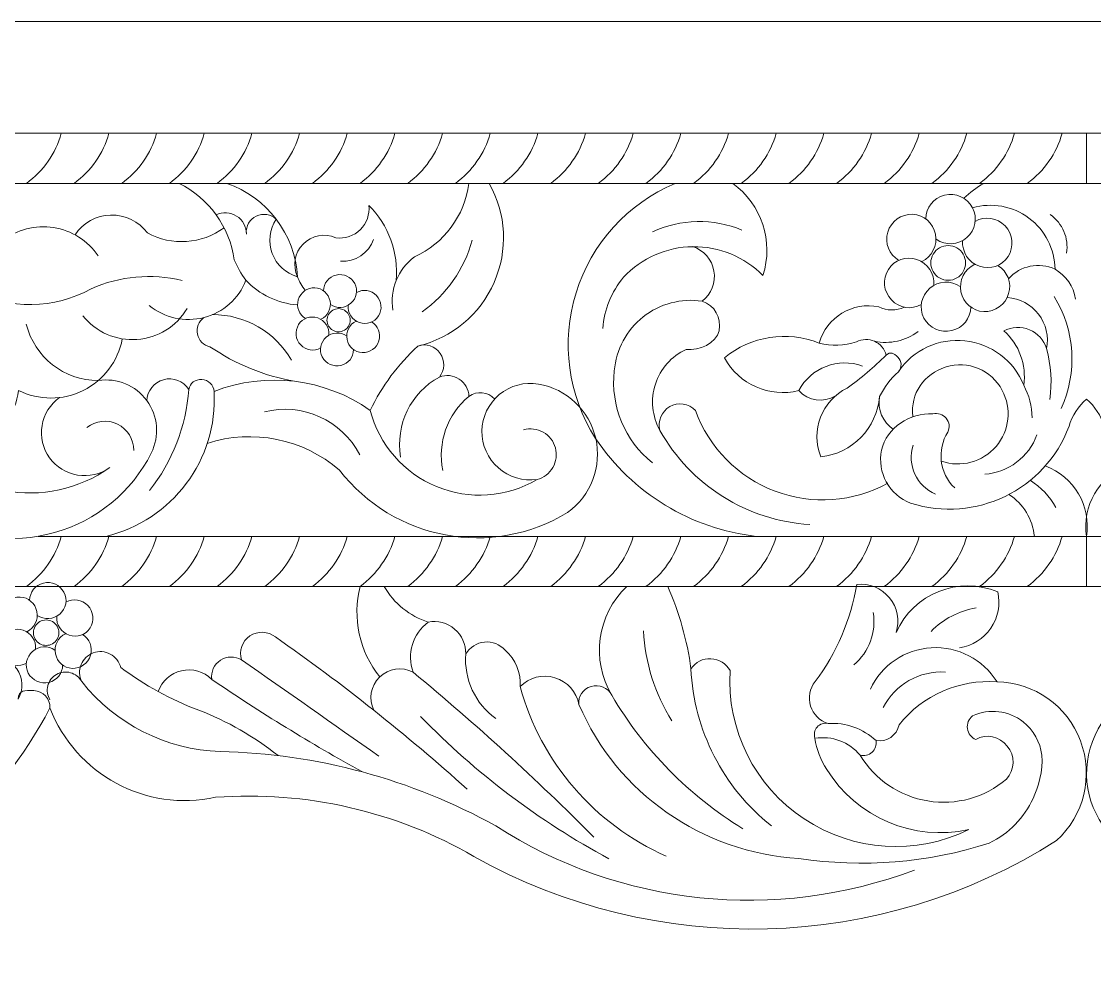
# Model space of a CAD drawing. Header units: millimetres. Extents: x 5491 to 5692, y 3893 to 3974.
# Drawn here: x 5550.01 to 5592.53, y 3936.93 to 3974.22 of the extents above; entities that cross this region are included whole.
import ezdxf

# ---------------------------------------------------------------- set-up
doc = ezdxf.new("R2010")
doc.units = ezdxf.units.MM
doc.header["$MEASUREMENT"] = 0
doc.layers.add('SITARA ALL', color=18, linetype='Continuous', true_color=0x000000)

msp = doc.modelspace()

# ---------------------------------------------------------------- linework, layer by layer
at = {"layer": 'SITARA ALL', "lineweight": 9}
for points, knots in [([(5665.958, 3946.409), (5665.514, 3947.365), (5664.58, 3947.998), (5663.528, 3948.057), (5662.476, 3948.116), (5661.484, 3947.601), (5660.937, 3946.701), (5659.452, 3946.671), (5658.137, 3945.735), (5657.622, 3944.342), (5657.107, 3942.949), (5657.475, 3941.402), (5658.583, 3940.413), (5663.159, 3936.932), (5669.662, 3937.687), (5673.307, 3942.133), (5675.402, 3944.528), (5678.677, 3945.522), (5681.75, 3944.696), (5684.822, 3943.869), (5687.165, 3941.323), (5687.776, 3938.201), (5687.776, 3938.201), (5692.208, 3938.201), (5692.208, 3938.201), (5692.208, 3938.201), (5692.208, 3974.22), (5692.208, 3974.22), (5692.208, 3974.22), (5592.217, 3974.22), (5592.217, 3974.22), (5592.217, 3974.22), (5492.227, 3974.22), (5492.227, 3974.22), (5492.227, 3974.22), (5492.227, 3938.201), (5492.227, 3938.201), (5492.227, 3938.201), (5496.658, 3938.201), (5496.658, 3938.201), (5497.253, 3941.326), (5499.574, 3943.842), (5502.642, 3944.684), (5505.71, 3945.527), (5509.019, 3944.517), (5511.127, 3942.133), (5514.777, 3937.691), (5521.279, 3936.927), (5525.851, 3940.413), (5526.951, 3941.411), (5527.328, 3942.98), (5526.802, 3944.369), (5526.276, 3945.758), (5524.983, 3946.683), (5523.498, 3946.701), (5522.946, 3947.599), (5521.945, 3948.119), (5520.893, 3948.056), (5519.842, 3947.993), (5518.916, 3947.367), (5518.476, 3946.409)], [0, 0, 0, 0, 0.047619, 0.047619, 0.047619, 0.095238, 0.095238, 0.095238, 0.142857, 0.142857, 0.142857, 0.190476, 0.190476, 0.190476, 0.238095, 0.238095, 0.238095, 0.285714, 0.285714, 0.285714, 0.333333, 0.333333, 0.333333, 0.380952, 0.380952, 0.380952, 0.428571, 0.428571, 0.428571, 0.47619, 0.47619, 0.47619, 0.52381, 0.52381, 0.52381, 0.571429, 0.571429, 0.571429, 0.619048, 0.619048, 0.619048, 0.666667, 0.666667, 0.666667, 0.714286, 0.714286, 0.714286, 0.761905, 0.761905, 0.761905, 0.809524, 0.809524, 0.809524, 0.857143, 0.857143, 0.857143, 0.904762, 0.904762, 0.904762, 1, 1, 1, 1]), ([(5592.217, 3969.788), (5592.217, 3969.788), (5494.845, 3969.788), (5494.845, 3969.788), (5494.845, 3969.788), (5592.217, 3969.788), (5592.217, 3969.788), (5592.217, 3969.788), (5689.589, 3969.788), (5689.589, 3969.788), (5688.732, 3969.363), (5688.042, 3968.666), (5687.627, 3967.805), (5687.627, 3967.805), (5645.843, 3967.805), (5645.843, 3967.805)], [0, 0, 0, 0, 0.166667, 0.166667, 0.166667, 0.333333, 0.333333, 0.333333, 0.5, 0.5, 0.5, 0.666667, 0.666667, 0.666667, 1, 1, 1, 1]), ([(5592.217, 3953.816), (5592.217, 3953.816), (5592.217, 3951.832), (5592.217, 3951.832), (5592.217, 3951.832), (5494.845, 3951.832), (5494.845, 3951.832), (5494.845, 3951.832), (5494.845, 3969.788), (5494.845, 3969.788), (5495.701, 3969.364), (5496.392, 3968.665), (5496.807, 3967.805), (5496.807, 3967.805), (5538.591, 3967.805), (5538.591, 3967.805)], [0, 0, 0, 0, 0.166667, 0.166667, 0.166667, 0.333333, 0.333333, 0.333333, 0.5, 0.5, 0.5, 0.666667, 0.666667, 0.666667, 1, 1, 1, 1]), ([(5592.217, 3951.832), (5592.217, 3951.832), (5689.589, 3951.832), (5689.589, 3951.832), (5689.589, 3951.832), (5689.589, 3969.788), (5689.589, 3969.788), (5689.589, 3969.788), (5592.217, 3969.788), (5592.217, 3969.788), (5592.217, 3969.788), (5592.217, 3967.805), (5592.217, 3967.805), (5592.217, 3967.805), (5540.18, 3967.805), (5540.18, 3967.805)], [0, 0, 0, 0, 0.166667, 0.166667, 0.166667, 0.333333, 0.333333, 0.333333, 0.5, 0.5, 0.5, 0.666667, 0.666667, 0.666667, 1, 1, 1, 1]), ([(5556.374, 3963.95), (5555.169, 3964.249), (5553.898, 3964.135), (5552.765, 3963.625), (5551.304, 3962.818), (5549.535, 3962.796), (5548.053, 3963.564), (5549.34, 3964.58), (5549.693, 3966.381), (5548.881, 3967.805)], [0, 0, 0, 0, 0.25, 0.25, 0.25, 0.5, 0.5, 0.5, 1, 1, 1, 1]), ([(5556.25, 3967.805), (5557.437, 3967.218), (5558.257, 3966.081), (5558.442, 3964.77), (5558.561, 3964.484), (5558.716, 3964.214), (5558.903, 3963.967), (5558.618, 3963.237), (5558, 3962.687), (5557.242, 3962.488), (5556.483, 3962.29), (5555.671, 3962.47), (5555.065, 3962.967)], [0, 0, 0, 0, 0.2, 0.2, 0.2, 0.4, 0.4, 0.4, 0.6, 0.6, 0.6, 1, 1, 1, 1]), ([(5558.919, 3965.821), (5558.895, 3966.111), (5559.052, 3966.385), (5559.314, 3966.51), (5559.576, 3966.635), (5559.893, 3966.581), (5560.103, 3966.38), (5559.834, 3965.98), (5559.775, 3965.475), (5559.944, 3965.024), (5560.112, 3964.573), (5560.485, 3964.232), (5560.95, 3964.106), (5560.843, 3965.793), (5559.736, 3967.251), (5558.139, 3967.805)], [0, 0, 0, 0, 0.166667, 0.166667, 0.166667, 0.333333, 0.333333, 0.333333, 0.5, 0.5, 0.5, 0.666667, 0.666667, 0.666667, 1, 1, 1, 1]), ([(5564.724, 3962.777), (5564.593, 3963.586), (5564.925, 3964.402), (5565.584, 3964.891), (5566.759, 3965.423), (5567.573, 3966.525), (5567.734, 3967.805)], [0, 0, 0, 0, 0.333333, 0.333333, 0.333333, 1, 1, 1, 1]), ([(5568.761, 3959.258), (5568.498, 3959.552), (5568.056, 3959.597), (5567.74, 3959.362), (5567.73, 3959.64), (5567.585, 3959.897), (5567.353, 3960.049), (5567.12, 3960.201), (5566.829, 3960.232), (5566.57, 3960.13), (5566.788, 3960.401), (5566.8, 3960.784), (5566.599, 3961.067), (5566.398, 3961.351), (5566.044, 3961.471), (5565.716, 3961.356), (5567.064, 3961.675), (5568.184, 3962.61), (5568.739, 3963.88), (5569.295, 3965.15), (5569.225, 3966.598), (5568.544, 3967.805)], [0, 0, 0, 0, 0.125, 0.125, 0.125, 0.25, 0.25, 0.25, 0.375, 0.375, 0.375, 0.5, 0.5, 0.5, 0.625, 0.625, 0.625, 0.75, 0.75, 0.75, 1, 1, 1, 1]), ([(5575.908, 3967.805), (5574.027, 3967.007), (5572.593, 3965.422), (5571.988, 3963.471), (5571.382, 3961.52), (5571.661, 3959.412), (5572.761, 3957.69), (5574.213, 3955.528), (5576.539, 3954.112), (5579.127, 3953.816)], [0, 0, 0, 0, 0.25, 0.25, 0.25, 0.5, 0.5, 0.5, 1, 1, 1, 1]), ([(5578.194, 3967.805), (5579.344, 3966.978), (5579.828, 3965.5), (5579.392, 3964.152), (5578.66, 3964.896), (5577.656, 3965.309), (5576.613, 3965.295), (5575.57, 3965.282), (5574.58, 3964.847), (5573.868, 3964.085), (5573.389, 3963.51), (5573.101, 3962.801), (5573.042, 3962.056)], [0, 0, 0, 0, 0.2, 0.2, 0.2, 0.4, 0.4, 0.4, 0.6, 0.6, 0.6, 1, 1, 1, 1]), ([(5586.258, 3965.588), (5586.63, 3965.33), (5587.13, 3965.359), (5587.47, 3965.659), (5587.81, 3965.959), (5587.91, 3966.434), (5587.7, 3966.835), (5587.49, 3967.237), (5587.033, 3967.443), (5586.593, 3967.335), (5586.153, 3967.227), (5585.844, 3966.852), (5585.844, 3966.399)], [0, 0, 0, 0, 0.2, 0.2, 0.2, 0.4, 0.4, 0.4, 0.6, 0.6, 0.6, 1, 1, 1, 1]), ([(5590.968, 3964.402), (5590.959, 3965.202), (5590.576, 3965.951), (5589.934, 3966.429), (5589.291, 3966.906), (5588.469, 3967.057), (5587.7, 3966.835)], [0, 0, 0, 0, 0.333333, 0.333333, 0.333333, 1, 1, 1, 1]), ([(5558.919, 3965.793), (5558.923, 3966.083), (5558.777, 3966.354), (5558.533, 3966.51), (5558.288, 3966.666), (5557.983, 3966.685), (5557.722, 3966.559)], [0, 0, 0, 0, 0.333333, 0.333333, 0.333333, 1, 1, 1, 1]), ([(5564.857, 3963.954), (5564.953, 3965.058), (5564.557, 3966.147), (5563.775, 3966.931), (5563.816, 3966.576), (5563.692, 3966.222), (5563.437, 3965.971), (5563.182, 3965.72), (5562.823, 3965.601), (5562.469, 3965.647), (5562.027, 3965.844), (5561.509, 3965.746), (5561.171, 3965.399), (5560.833, 3965.053), (5560.743, 3964.543), (5560.95, 3964.106), (5561.015, 3963.908), (5561.119, 3963.725), (5561.256, 3963.568)], [0, 0, 0, 0, 0.142857, 0.142857, 0.142857, 0.285714, 0.285714, 0.285714, 0.428571, 0.428571, 0.428571, 0.571429, 0.571429, 0.571429, 0.714286, 0.714286, 0.714286, 1, 1, 1, 1]), ([(5585.686, 3964.706), (5586.095, 3964.899), (5586.32, 3965.347), (5586.23, 3965.792), (5586.141, 3966.236), (5585.779, 3966.56), (5585.327, 3966.579), (5584.874, 3966.598), (5584.467, 3966.305), (5584.34, 3965.87), (5584.214, 3965.435), (5584.384, 3964.98), (5584.776, 3964.753)], [0, 0, 0, 0, 0.2, 0.2, 0.2, 0.4, 0.4, 0.4, 0.6, 0.6, 0.6, 1, 1, 1, 1]), ([(5553.046, 3964.931), (5552.638, 3965.534), (5551.997, 3965.941), (5551.278, 3966.054), (5550.559, 3966.168), (5549.827, 3965.979), (5549.254, 3965.531)], [0, 0, 0, 0, 0.333333, 0.333333, 0.333333, 1, 1, 1, 1]), ([(5558.036, 3966.048), (5557.149, 3965.394), (5555.963, 3965.313), (5554.995, 3965.84), (5554.656, 3966.3), (5554.113, 3966.565), (5553.541, 3966.549), (5552.969, 3966.534), (5552.444, 3966.243), (5552.13, 3965.765)], [0, 0, 0, 0, 0.25, 0.25, 0.25, 0.5, 0.5, 0.5, 1, 1, 1, 1]), ([(5587.307, 3965.534), (5587.27, 3965.082), (5587.545, 3964.663), (5587.975, 3964.519), (5588.404, 3964.375), (5588.866, 3964.526), (5589.109, 3964.908), (5589.351, 3965.291), (5589.301, 3965.79), (5588.988, 3966.117), (5588.674, 3966.444), (5588.195, 3966.524), (5587.803, 3966.298)], [0, 0, 0, 0, 0.2, 0.2, 0.2, 0.4, 0.4, 0.4, 0.6, 0.6, 0.6, 1, 1, 1, 1]), ([(5587.424, 3964.652), (5587.424, 3964.898), (5587.293, 3965.125), (5587.08, 3965.248), (5586.867, 3965.371), (5586.604, 3965.371), (5586.391, 3965.248), (5586.178, 3965.125), (5586.046, 3964.898), (5586.046, 3964.652), (5586.046, 3964.406), (5586.178, 3964.178), (5586.391, 3964.055), (5586.604, 3963.932), (5586.867, 3963.932), (5587.08, 3964.055), (5587.293, 3964.178), (5587.424, 3964.406), (5587.424, 3964.652)], [0, 0, 0, 0, 0.166667, 0.166667, 0.166667, 0.333333, 0.333333, 0.333333, 0.5, 0.5, 0.5, 0.666667, 0.666667, 0.666667, 0.833333, 0.833333, 0.833333, 1, 1, 1, 1]), ([(5576.987, 3963.136), (5577.352, 3963.417), (5577.53, 3963.877), (5577.451, 3964.331), (5577.372, 3964.785), (5577.054, 3965.155), (5576.616, 3965.297)], [0, 0, 0, 0, 0.333333, 0.333333, 0.333333, 1, 1, 1, 1]), ([(5586.163, 3963.77), (5586.201, 3964.221), (5585.925, 3964.64), (5585.496, 3964.784), (5585.066, 3964.929), (5584.605, 3964.778), (5584.362, 3964.395), (5584.119, 3964.013), (5584.169, 3963.514), (5584.483, 3963.187), (5584.797, 3962.86), (5585.275, 3962.779), (5585.668, 3963.006)], [0, 0, 0, 0, 0.2, 0.2, 0.2, 0.4, 0.4, 0.4, 0.6, 0.6, 0.6, 1, 1, 1, 1]), ([(5587.785, 3964.597), (5587.375, 3964.404), (5587.15, 3963.956), (5587.24, 3963.512), (5587.33, 3963.068), (5587.691, 3962.744), (5588.144, 3962.725), (5588.597, 3962.706), (5589.004, 3962.999), (5589.13, 3963.434), (5589.257, 3963.869), (5589.087, 3964.324), (5588.695, 3964.55)], [0, 0, 0, 0, 0.2, 0.2, 0.2, 0.4, 0.4, 0.4, 0.6, 0.6, 0.6, 1, 1, 1, 1]), ([(5591.775, 3963.219), (5591.704, 3963.718), (5591.407, 3964.154), (5590.968, 3964.402), (5590.337, 3964.698), (5589.587, 3964.545), (5589.123, 3964.025)], [0, 0, 0, 0, 0.333333, 0.333333, 0.333333, 1, 1, 1, 1]), ([(5562.255, 3963.005), (5562.503, 3962.832), (5562.837, 3962.852), (5563.063, 3963.052), (5563.29, 3963.252), (5563.356, 3963.568), (5563.216, 3963.836), (5563.076, 3964.104), (5562.772, 3964.241), (5562.478, 3964.169), (5562.185, 3964.097), (5561.979, 3963.847), (5561.979, 3963.545)], [0, 0, 0, 0, 0.2, 0.2, 0.2, 0.4, 0.4, 0.4, 0.6, 0.6, 0.6, 1, 1, 1, 1]), ([(5561.874, 3962.417), (5562.147, 3962.545), (5562.297, 3962.844), (5562.237, 3963.14), (5562.177, 3963.436), (5561.936, 3963.652), (5561.634, 3963.665), (5561.332, 3963.677), (5561.061, 3963.482), (5560.977, 3963.192), (5560.893, 3962.902), (5561.006, 3962.599), (5561.267, 3962.448)], [0, 0, 0, 0, 0.2, 0.2, 0.2, 0.4, 0.4, 0.4, 0.6, 0.6, 0.6, 1, 1, 1, 1]), ([(5562.955, 3962.968), (5562.93, 3962.667), (5563.113, 3962.388), (5563.4, 3962.292), (5563.686, 3962.196), (5563.994, 3962.296), (5564.156, 3962.551), (5564.317, 3962.806), (5564.284, 3963.139), (5564.075, 3963.357), (5563.866, 3963.575), (5563.547, 3963.629), (5563.285, 3963.478)], [0, 0, 0, 0, 0.2, 0.2, 0.2, 0.4, 0.4, 0.4, 0.6, 0.6, 0.6, 1, 1, 1, 1]), ([(5587.213, 3963.716), (5586.841, 3963.974), (5586.34, 3963.944), (5586.001, 3963.645), (5585.661, 3963.345), (5585.561, 3962.87), (5585.771, 3962.468), (5585.981, 3962.067), (5586.438, 3961.861), (5586.878, 3961.969), (5587.318, 3962.077), (5587.627, 3962.451), (5587.627, 3962.904)], [0, 0, 0, 0, 0.2, 0.2, 0.2, 0.4, 0.4, 0.4, 0.6, 0.6, 0.6, 1, 1, 1, 1]), ([(5575.01, 3956.728), (5573.915, 3957.605), (5573.345, 3958.984), (5573.501, 3960.378), (5573.571, 3961.217), (5573.985, 3961.989), (5574.644, 3962.511), (5575.304, 3963.034), (5576.154, 3963.26), (5576.987, 3963.136), (5577.475, 3962.974), (5577.762, 3962.468), (5577.652, 3961.965), (5577.542, 3961.462), (5576.863, 3961.169), (5576.351, 3961.226), (5575.768, 3960.957), (5575.325, 3960.457), (5575.128, 3959.846), (5574.931, 3959.235), (5574.997, 3958.573), (5575.312, 3958.014), (5575.211, 3958.38), (5575.37, 3958.768), (5575.699, 3958.957), (5576.028, 3959.146), (5576.455, 3959.076), (5576.72, 3958.804), (5577.252, 3957.328), (5578.405, 3956.159), (5579.874, 3955.606), (5581.344, 3955.053), (5582.973, 3955.168), (5584.347, 3955.927)], [0, 0, 0, 0, 0.083333, 0.083333, 0.083333, 0.166667, 0.166667, 0.166667, 0.25, 0.25, 0.25, 0.333333, 0.333333, 0.333333, 0.416667, 0.416667, 0.416667, 0.5, 0.5, 0.5, 0.583333, 0.583333, 0.583333, 0.666667, 0.666667, 0.666667, 0.75, 0.75, 0.75, 0.833333, 0.833333, 0.833333, 1, 1, 1, 1]), ([(5589.728, 3959.805), (5589.844, 3960.612), (5589.549, 3961.422), (5588.942, 3961.964), (5589.256, 3962.125), (5589.626, 3962.139), (5589.952, 3962.002), (5590.278, 3961.866), (5590.528, 3961.591), (5590.634, 3961.254), (5590.729, 3961.734), (5590.613, 3962.232), (5590.314, 3962.619), (5590.016, 3963.007), (5589.567, 3963.247), (5589.079, 3963.279)], [0, 0, 0, 0, 0.166667, 0.166667, 0.166667, 0.333333, 0.333333, 0.333333, 0.5, 0.5, 0.5, 0.666667, 0.666667, 0.666667, 1, 1, 1, 1]), ([(5552.44, 3962.553), (5552.958, 3961.908), (5553.759, 3961.558), (5554.585, 3961.617), (5555.41, 3961.677), (5556.15, 3962.132), (5556.57, 3962.846)], [0, 0, 0, 0, 0.333333, 0.333333, 0.333333, 1, 1, 1, 1]), ([(5563.033, 3962.38), (5563.033, 3962.544), (5562.945, 3962.696), (5562.803, 3962.778), (5562.661, 3962.86), (5562.486, 3962.86), (5562.344, 3962.778), (5562.202, 3962.696), (5562.114, 3962.544), (5562.114, 3962.38), (5562.114, 3962.216), (5562.202, 3962.065), (5562.344, 3961.983), (5562.486, 3961.901), (5562.661, 3961.901), (5562.803, 3961.983), (5562.945, 3962.065), (5563.033, 3962.216), (5563.033, 3962.38)], [0, 0, 0, 0, 0.166667, 0.166667, 0.166667, 0.333333, 0.333333, 0.333333, 0.5, 0.5, 0.5, 0.666667, 0.666667, 0.666667, 0.833333, 0.833333, 0.833333, 1, 1, 1, 1]), ([(5584.568, 3958.053), (5584.142, 3958.339), (5583.925, 3958.849), (5584.012, 3959.354), (5583.909, 3958.106), (5582.934, 3957.105), (5581.689, 3956.966), (5581.266, 3958.006), (5581.723, 3959.198), (5582.733, 3959.69), (5583.277, 3960.088), (5583.793, 3960.524), (5584.276, 3960.994), (5584.216, 3961.24), (5584.045, 3961.444), (5583.814, 3961.547), (5583.583, 3961.65), (5583.318, 3961.641), (5583.095, 3961.521), (5582.619, 3961.36), (5582.105, 3961.345), (5581.62, 3961.478), (5581.911, 3962.502), (5582.946, 3963.126), (5583.988, 3962.91), (5584.305, 3962.755), (5584.675, 3962.75), (5584.997, 3962.898)], [0, 0, 0, 0, 0.1, 0.1, 0.1, 0.2, 0.2, 0.2, 0.3, 0.3, 0.3, 0.4, 0.4, 0.4, 0.5, 0.5, 0.5, 0.6, 0.6, 0.6, 0.7, 0.7, 0.7, 0.8, 0.8, 0.8, 1, 1, 1, 1]), ([(5557.239, 3962.489), (5557.028, 3962.341), (5556.926, 3962.081), (5556.979, 3961.829), (5557.032, 3961.577), (5557.225, 3961.381), (5557.478, 3961.33), (5558.485, 3960.641), (5559.628, 3960.174), (5560.83, 3959.96)], [0, 0, 0, 0, 0.25, 0.25, 0.25, 0.5, 0.5, 0.5, 1, 1, 1, 1]), ([(5562.192, 3961.792), (5562.217, 3962.093), (5562.033, 3962.373), (5561.747, 3962.469), (5561.461, 3962.565), (5561.153, 3962.464), (5560.991, 3962.209), (5560.83, 3961.954), (5560.863, 3961.622), (5561.072, 3961.404), (5561.281, 3961.186), (5561.6, 3961.132), (5561.862, 3961.283)], [0, 0, 0, 0, 0.2, 0.2, 0.2, 0.4, 0.4, 0.4, 0.6, 0.6, 0.6, 1, 1, 1, 1]), ([(5563.273, 3962.344), (5563, 3962.215), (5562.85, 3961.916), (5562.91, 3961.62), (5562.97, 3961.324), (5563.211, 3961.108), (5563.513, 3961.096), (5563.814, 3961.083), (5564.086, 3961.278), (5564.17, 3961.568), (5564.254, 3961.858), (5564.141, 3962.162), (5563.88, 3962.313)], [0, 0, 0, 0, 0.2, 0.2, 0.2, 0.4, 0.4, 0.4, 0.6, 0.6, 0.6, 1, 1, 1, 1]), ([(5540.304, 3957.661), (5542.552, 3957.183), (5544.646, 3956.151), (5546.395, 3954.661), (5547.865, 3953.748), (5549.651, 3953.495), (5551.317, 3953.963), (5552.983, 3954.431), (5554.372, 3955.569), (5555.152, 3957.113), (5555.488, 3957.786), (5555.419, 3958.589), (5554.974, 3959.195), (5554.529, 3959.8), (5553.792, 3960.108), (5553.05, 3959.988), (5551.697, 3959.989), (5550.519, 3960.915), (5550.197, 3962.229)], [0, 0, 0, 0, 0.142857, 0.142857, 0.142857, 0.285714, 0.285714, 0.285714, 0.428571, 0.428571, 0.428571, 0.571429, 0.571429, 0.571429, 0.714286, 0.714286, 0.714286, 1, 1, 1, 1]), ([(5562.892, 3961.756), (5562.644, 3961.928), (5562.31, 3961.909), (5562.084, 3961.709), (5561.857, 3961.509), (5561.79, 3961.192), (5561.93, 3960.925), (5562.07, 3960.657), (5562.375, 3960.52), (5562.668, 3960.592), (5562.962, 3960.664), (5563.168, 3960.913), (5563.168, 3961.215)], [0, 0, 0, 0, 0.2, 0.2, 0.2, 0.4, 0.4, 0.4, 0.6, 0.6, 0.6, 1, 1, 1, 1]), ([(5581.62, 3961.478), (5580.354, 3961.978), (5578.918, 3961.753), (5577.867, 3960.889), (5578.442, 3959.838), (5579.65, 3959.305), (5580.813, 3959.59)], [0, 0, 0, 0, 0.333333, 0.333333, 0.333333, 1, 1, 1, 1]), ([(5551.513, 3959.314), (5551.144, 3959.05), (5550.896, 3958.651), (5550.822, 3958.203), (5550.749, 3957.756), (5550.855, 3957.3), (5551.12, 3956.932), (5551.384, 3956.564), (5551.785, 3956.316), (5552.232, 3956.244), (5552.68, 3956.171), (5553.136, 3956.278), (5553.503, 3956.544), (5552.288, 3955.68), (5550.772, 3955.351), (5549.308, 3955.633), (5547.844, 3955.916), (5546.555, 3956.791), (5545.748, 3958.045), (5546.439, 3957.414), (5547.426, 3957.225), (5548.301, 3957.556), (5549.176, 3957.888), (5549.79, 3958.671), (5549.889, 3959.602), (5550.697, 3959.196), (5551.648, 3959.194), (5552.457, 3959.597), (5553.266, 3959.999), (5553.837, 3960.753), (5554, 3961.642)], [0, 0, 0, 0, 0.090909, 0.090909, 0.090909, 0.181818, 0.181818, 0.181818, 0.272727, 0.272727, 0.272727, 0.363636, 0.363636, 0.363636, 0.454545, 0.454545, 0.454545, 0.545455, 0.545455, 0.545455, 0.636364, 0.636364, 0.636364, 0.727273, 0.727273, 0.727273, 0.818182, 0.818182, 0.818182, 1, 1, 1, 1]), ([(5590.059, 3958.515), (5590.054, 3958.966), (5589.941, 3959.408), (5589.728, 3959.805), (5589.338, 3960.778), (5588.441, 3961.455), (5587.399, 3961.565), (5586.357, 3961.675), (5585.346, 3961.211), (5584.761, 3960.341), (5584.911, 3960.508), (5584.901, 3960.763), (5584.74, 3960.918), (5584.579, 3961.073), (5584.436, 3961.15), (5584.276, 3960.994)], [0, 0, 0, 0, 0.166667, 0.166667, 0.166667, 0.333333, 0.333333, 0.333333, 0.5, 0.5, 0.5, 0.666667, 0.666667, 0.666667, 1, 1, 1, 1]), ([(5565.716, 3961.356), (5564.93, 3960.635), (5564.29, 3959.771), (5563.83, 3958.809), (5564.181, 3957.445), (5565.154, 3956.325), (5566.456, 3955.787), (5567.758, 3955.249), (5569.228, 3955.349), (5570.44, 3956.068), (5569.887, 3955.989), (5569.326, 3956.156), (5568.907, 3956.525), (5568.487, 3956.894), (5568.25, 3957.432), (5568.257, 3957.991), (5568.264, 3958.55), (5568.516, 3959.077), (5568.945, 3959.435), (5569.375, 3959.793), (5569.942, 3959.945), (5570.493, 3959.851), (5571.614, 3959.657), (5572.509, 3958.81), (5572.765, 3957.702), (5573.021, 3956.594), (5572.572, 3955.428), (5571.65, 3954.762), (5568.651, 3952.932), (5564.752, 3953.661), (5562.609, 3956.444), (5561.165, 3957.685), (5559.181, 3958.086), (5557.369, 3957.501)], [0, 0, 0, 0, 0.083333, 0.083333, 0.083333, 0.166667, 0.166667, 0.166667, 0.25, 0.25, 0.25, 0.333333, 0.333333, 0.333333, 0.416667, 0.416667, 0.416667, 0.5, 0.5, 0.5, 0.583333, 0.583333, 0.583333, 0.666667, 0.666667, 0.666667, 0.75, 0.75, 0.75, 0.833333, 0.833333, 0.833333, 1, 1, 1, 1]), ([(5583.339, 3960.565), (5582.371, 3960.919), (5581.291, 3960.503), (5580.813, 3959.59), (5581.186, 3959.182), (5581.793, 3959.095), (5582.265, 3959.381)], [0, 0, 0, 0, 0.333333, 0.333333, 0.333333, 1, 1, 1, 1]), ([(5586.463, 3956.794), (5587.237, 3956.524), (5588.099, 3956.757), (5588.631, 3957.382), (5589.163, 3958.007), (5589.264, 3958.88), (5588.874, 3959.602), (5588.454, 3960.409), (5587.516, 3960.799), (5586.648, 3960.529), (5585.779, 3960.258), (5585.222, 3959.473), (5585.335, 3958.57)], [0, 0, 0, 0, 0.2, 0.2, 0.2, 0.4, 0.4, 0.4, 0.6, 0.6, 0.6, 1, 1, 1, 1]), ([(5553.347, 3953.816), (5555.982, 3954.438), (5557.792, 3956.855), (5557.641, 3959.558), (5559.699, 3960.36), (5562.023, 3960.078), (5563.83, 3958.809)], [0, 0, 0, 0, 0.333333, 0.333333, 0.333333, 1, 1, 1, 1]), ([(5557.641, 3959.558), (5557.622, 3959.816), (5557.413, 3960.019), (5557.155, 3960.03), (5556.897, 3960.041), (5556.679, 3959.896), (5556.638, 3959.641), (5556.425, 3959.975), (5556.02, 3960.131), (5555.638, 3960.025), (5555.257, 3959.919), (5554.989, 3959.588), (5554.979, 3959.193)], [0, 0, 0, 0, 0.2, 0.2, 0.2, 0.4, 0.4, 0.4, 0.6, 0.6, 0.6, 1, 1, 1, 1]), ([(5597.442, 3955.734), (5598.047, 3956.315), (5598.16, 3957.241), (5597.711, 3957.95), (5597.625, 3958.13), (5597.652, 3958.343), (5597.778, 3958.496), (5597.905, 3958.65), (5598.112, 3958.715), (5598.304, 3958.666), (5599.205, 3958.786), (5600.058, 3958.227), (5600.308, 3957.353), (5600.558, 3956.479), (5600.017, 3955.508), (5599.188, 3955.134), (5596.621, 3954.311), (5593.859, 3955.653), (5592.911, 3958.177), (5592.789, 3958.595), (5592.548, 3958.969), (5592.217, 3959.253), (5591.886, 3958.969), (5591.645, 3958.595), (5591.523, 3958.177), (5590.578, 3955.652), (5587.814, 3954.314), (5585.246, 3955.134), (5584.394, 3955.452), (5583.905, 3956.347), (5584.096, 3957.236), (5584.288, 3958.124), (5585.223, 3958.726), (5586.13, 3958.666), (5586.322, 3958.717), (5586.526, 3958.651), (5586.654, 3958.498), (5586.781, 3958.346), (5586.808, 3958.13), (5586.723, 3957.95), (5586.275, 3957.241), (5586.386, 3956.314), (5586.993, 3955.734)], [0, 0, 0, 0, 0.066667, 0.066667, 0.066667, 0.133333, 0.133333, 0.133333, 0.2, 0.2, 0.2, 0.266667, 0.266667, 0.266667, 0.333333, 0.333333, 0.333333, 0.4, 0.4, 0.4, 0.466667, 0.466667, 0.466667, 0.533333, 0.533333, 0.533333, 0.6, 0.6, 0.6, 0.666667, 0.666667, 0.666667, 0.733333, 0.733333, 0.733333, 0.8, 0.8, 0.8, 0.866667, 0.866667, 0.866667, 1, 1, 1, 1]), ([(5554.455, 3957.221), (5554.459, 3957.663), (5554.209, 3958.068), (5553.812, 3958.261), (5553.415, 3958.454), (5552.947, 3958.406), (5552.601, 3958.131)], [0, 0, 0, 0, 0.333333, 0.333333, 0.333333, 1, 1, 1, 1]), ([(5570.44, 3956.068), (5570.704, 3956.137), (5570.929, 3956.308), (5571.066, 3956.544), (5571.203, 3956.78), (5571.24, 3957.06), (5571.168, 3957.323), (5571.097, 3957.586), (5570.923, 3957.81), (5570.686, 3957.944), (5570.449, 3958.079), (5570.169, 3958.113), (5569.906, 3958.039)], [0, 0, 0, 0, 0.2, 0.2, 0.2, 0.4, 0.4, 0.4, 0.6, 0.6, 0.6, 1, 1, 1, 1]), ([(5593.853, 3956.607), (5592.712, 3956.185), (5592.026, 3955.018), (5592.217, 3953.816), (5592.407, 3955.018), (5591.723, 3956.186), (5590.581, 3956.607)], [0, 0, 0, 0, 0.333333, 0.333333, 0.333333, 1, 1, 1, 1]), ([(5633.767, 3953.816), (5633.767, 3953.816), (5592.217, 3953.816), (5592.217, 3953.816), (5592.217, 3953.816), (5550.667, 3953.816), (5550.667, 3953.816)], [0, 0, 0, 0, 0.333333, 0.333333, 0.333333, 1, 1, 1, 1]), ([(5564.806, 3953.816), (5564.581, 3953.019), (5564.094, 3952.32), (5563.424, 3951.832), (5563.114, 3950.58), (5563.401, 3949.255), (5564.203, 3948.245)], [0, 0, 0, 0, 0.333333, 0.333333, 0.333333, 1, 1, 1, 1]), ([(5575.62, 3951.832), (5576.078, 3950.793), (5576.388, 3949.694), (5576.54, 3948.568), (5576.717, 3948.83), (5577.017, 3948.981), (5577.332, 3948.967), (5577.647, 3948.953), (5577.934, 3948.774), (5578.087, 3948.498), (5577.948, 3946.156), (5579.066, 3943.917), (5581.022, 3942.622), (5582.978, 3941.326), (5585.454, 3941.159), (5587.556, 3942.2), (5585.366, 3941.71), (5583.105, 3942.667), (5581.929, 3944.578), (5581.675, 3944.946), (5581.513, 3945.369), (5581.455, 3945.812), (5581.4, 3945.965), (5581.432, 3946.137), (5581.54, 3946.259), (5581.648, 3946.382), (5581.816, 3946.435), (5581.976, 3946.399), (5581.645, 3946.503), (5581.387, 3946.762), (5581.283, 3947.092), (5581.18, 3947.423), (5581.247, 3947.785), (5581.459, 3948.059), (5582.309, 3949.192), (5582.875, 3950.511), (5583.111, 3951.907), (5583.603, 3951.962), (5584.09, 3951.765), (5584.405, 3951.383), (5584.72, 3951.001), (5584.82, 3950.481), (5584.673, 3950.008), (5585.356, 3951.548), (5587.147, 3952.26), (5588.703, 3951.613), (5588.813, 3951.116), (5588.712, 3950.596), (5588.424, 3950.175), (5588.136, 3949.755), (5587.685, 3949.472), (5587.182, 3949.394)], [0, 0, 0, 0, 0.055556, 0.055556, 0.055556, 0.111111, 0.111111, 0.111111, 0.166667, 0.166667, 0.166667, 0.222222, 0.222222, 0.222222, 0.277778, 0.277778, 0.277778, 0.333333, 0.333333, 0.333333, 0.388889, 0.388889, 0.388889, 0.444444, 0.444444, 0.444444, 0.5, 0.5, 0.5, 0.555556, 0.555556, 0.555556, 0.611111, 0.611111, 0.611111, 0.666667, 0.666667, 0.666667, 0.722222, 0.722222, 0.722222, 0.777778, 0.777778, 0.777778, 0.833333, 0.833333, 0.833333, 0.888889, 0.888889, 0.888889, 1, 1, 1, 1]), ([(5536.198, 3946.409), (5535.754, 3947.365), (5534.82, 3947.998), (5533.768, 3948.057), (5532.716, 3948.116), (5531.724, 3947.601), (5531.177, 3946.701), (5529.692, 3946.671), (5528.377, 3945.735), (5527.862, 3944.342), (5527.347, 3942.949), (5527.715, 3941.402), (5528.823, 3940.413), (5532.643, 3938.242), (5537.182, 3937.721), (5541.395, 3938.971), (5545.607, 3940.22), (5549.118, 3943.113), (5551.135, 3947.016), (5551.145, 3947.381), (5550.861, 3947.687), (5550.496, 3947.705), (5550.131, 3947.722), (5549.902, 3947.725), (5549.876, 3947.36), (5550.097, 3947.738), (5550.075, 3948.21), (5549.821, 3948.566), (5549.567, 3948.922), (5549.134, 3949.097), (5548.706, 3949.012), (5548.035, 3948.784), (5547.46, 3948.34), (5547.07, 3947.748), (5547.271, 3948.098), (5547.164, 3948.544), (5546.827, 3948.766), (5546.49, 3948.987), (5546.136, 3949.015), (5545.894, 3948.692), (5546.292, 3949.328), (5546.311, 3950.131), (5545.944, 3950.786), (5545.576, 3951.44), (5544.889, 3951.842), (5544.138, 3951.832)], [0, 0, 0, 0, 0.0625, 0.0625, 0.0625, 0.125, 0.125, 0.125, 0.1875, 0.1875, 0.1875, 0.25, 0.25, 0.25, 0.3125, 0.3125, 0.3125, 0.375, 0.375, 0.375, 0.4375, 0.4375, 0.4375, 0.5, 0.5, 0.5, 0.5625, 0.5625, 0.5625, 0.625, 0.625, 0.625, 0.6875, 0.6875, 0.6875, 0.75, 0.75, 0.75, 0.8125, 0.8125, 0.8125, 0.875, 0.875, 0.875, 1, 1, 1, 1]), ([(5550.634, 3950.685), (5550.907, 3950.495), (5551.274, 3950.517), (5551.524, 3950.737), (5551.773, 3950.957), (5551.846, 3951.305), (5551.692, 3951.599), (5551.538, 3951.894), (5551.203, 3952.045), (5550.88, 3951.966), (5550.558, 3951.886), (5550.331, 3951.612), (5550.331, 3951.28)], [0, 0, 0, 0, 0.2, 0.2, 0.2, 0.4, 0.4, 0.4, 0.6, 0.6, 0.6, 1, 1, 1, 1]), ([(5564.383, 3951.832), (5564.766, 3951.158), (5565.389, 3950.653), (5566.129, 3950.418), (5565.517, 3949.958), (5565.273, 3949.157), (5565.526, 3948.434), (5565.088, 3948.66), (5564.555, 3948.581), (5564.202, 3948.237), (5563.849, 3947.893), (5563.751, 3947.374), (5563.965, 3946.93)], [0, 0, 0, 0, 0.2, 0.2, 0.2, 0.4, 0.4, 0.4, 0.6, 0.6, 0.6, 1, 1, 1, 1]), ([(5590.098, 3943.425), (5589.747, 3942.67), (5589.143, 3942.039), (5588.363, 3941.66), (5585.929, 3940.873), (5583.347, 3940.666), (5580.819, 3941.054), (5576.993, 3941.27), (5573.621, 3943.628), (5572.1, 3947.146), (5572.055, 3947.479), (5572.26, 3947.767), (5572.581, 3947.866), (5572.902, 3947.966), (5573.249, 3947.819), (5573.4, 3947.519), (5572.569, 3948.92), (5572.816, 3950.706), (5573.993, 3951.832)], [2.1152538, 2.1152538, 2.1152538, 2.1152538, 2.2830071, 2.2830071, 2.2830071, 2.4258643, 2.4258643, 2.4258643, 2.5687214, 2.5687214, 2.5687214, 2.7115786, 2.7115786, 2.7115786, 2.8544357, 2.8544357, 2.8544357, 2.9972929, 2.9972929, 2.9972929, 2.9972929]), ([(5550.215, 3950.038), (5550.516, 3950.18), (5550.68, 3950.508), (5550.615, 3950.834), (5550.549, 3951.16), (5550.284, 3951.397), (5549.952, 3951.411), (5549.62, 3951.425), (5549.321, 3951.21), (5549.229, 3950.891), (5549.136, 3950.572), (5549.26, 3950.239), (5549.548, 3950.072)], [0, 0, 0, 0, 0.2, 0.2, 0.2, 0.4, 0.4, 0.4, 0.6, 0.6, 0.6, 1, 1, 1, 1]), ([(5551.404, 3950.645), (5551.377, 3950.314), (5551.579, 3950.007), (5551.894, 3949.901), (5552.209, 3949.795), (5552.547, 3949.906), (5552.725, 3950.186), (5552.903, 3950.467), (5552.867, 3950.833), (5552.637, 3951.072), (5552.407, 3951.312), (5552.055, 3951.371), (5551.768, 3951.205)], [0, 0, 0, 0, 0.2, 0.2, 0.2, 0.4, 0.4, 0.4, 0.6, 0.6, 0.6, 1, 1, 1, 1]), ([(5551.49, 3949.998), (5551.49, 3950.179), (5551.394, 3950.345), (5551.237, 3950.436), (5551.081, 3950.526), (5550.889, 3950.526), (5550.732, 3950.436), (5550.576, 3950.345), (5550.48, 3950.179), (5550.48, 3949.998), (5550.48, 3949.818), (5550.576, 3949.651), (5550.732, 3949.561), (5550.889, 3949.47), (5551.081, 3949.47), (5551.237, 3949.561), (5551.394, 3949.651), (5551.49, 3949.818), (5551.49, 3949.998)], [0, 0, 0, 0, 0.166667, 0.166667, 0.166667, 0.333333, 0.333333, 0.333333, 0.5, 0.5, 0.5, 0.666667, 0.666667, 0.666667, 0.833333, 0.833333, 0.833333, 1, 1, 1, 1]), ([(5566.129, 3950.418), (5566.5, 3950.488), (5566.883, 3950.387), (5567.171, 3950.143), (5567.46, 3949.898), (5567.622, 3949.535), (5567.614, 3949.157), (5567.773, 3949.423), (5568.048, 3949.597), (5568.356, 3949.627), (5568.663, 3949.657), (5568.968, 3949.536), (5569.174, 3949.305), (5569.592, 3948.946), (5569.813, 3948.408), (5569.769, 3947.859), (5570.592, 3944.862), (5572.719, 3942.397), (5575.563, 3941.144)], [0, 0, 0, 0, 0.142857, 0.142857, 0.142857, 0.285714, 0.285714, 0.285714, 0.428571, 0.428571, 0.428571, 0.571429, 0.571429, 0.571429, 0.714286, 0.714286, 0.714286, 1, 1, 1, 1]), ([(5550.565, 3949.351), (5550.593, 3949.682), (5550.391, 3949.99), (5550.076, 3950.095), (5549.761, 3950.201), (5549.422, 3950.091), (5549.244, 3949.81), (5549.067, 3949.529), (5549.103, 3949.164), (5549.333, 3948.924), (5549.563, 3948.684), (5549.914, 3948.625), (5550.202, 3948.791)], [0, 0, 0, 0, 0.2, 0.2, 0.2, 0.4, 0.4, 0.4, 0.6, 0.6, 0.6, 1, 1, 1, 1]), ([(5564.173, 3945.1), (5562.362, 3946.38), (5560.546, 3947.653), (5558.726, 3948.92), (5558.617, 3949.275), (5558.751, 3949.659), (5559.057, 3949.869), (5559.363, 3950.079), (5559.779, 3950.058), (5560.07, 3949.828), (5562.727, 3947.978), (5565.266, 3945.962), (5567.671, 3943.794)], [0, 0, 0, 0, 0.2, 0.2, 0.2, 0.4, 0.4, 0.4, 0.6, 0.6, 0.6, 1, 1, 1, 1]), ([(5551.755, 3949.958), (5551.454, 3949.816), (5551.289, 3949.488), (5551.355, 3949.162), (5551.421, 3948.837), (5551.686, 3948.599), (5552.018, 3948.585), (5552.35, 3948.571), (5552.648, 3948.786), (5552.741, 3949.105), (5552.834, 3949.424), (5552.709, 3949.757), (5552.422, 3949.924)], [0, 0, 0, 0, 0.2, 0.2, 0.2, 0.4, 0.4, 0.4, 0.6, 0.6, 0.6, 1, 1, 1, 1]), ([(5551.335, 3949.311), (5551.062, 3949.501), (5550.695, 3949.479), (5550.446, 3949.259), (5550.197, 3949.04), (5550.124, 3948.691), (5550.278, 3948.397), (5550.432, 3948.102), (5550.767, 3947.951), (5551.089, 3948.03), (5551.412, 3948.11), (5551.639, 3948.384), (5551.639, 3948.717)], [0, 0, 0, 0, 0.2, 0.2, 0.2, 0.4, 0.4, 0.4, 0.6, 0.6, 0.6, 1, 1, 1, 1]), ([(5551.135, 3947.016), (5552.153, 3944.375), (5554.939, 3942.872), (5557.703, 3943.476), (5561.273, 3943.741), (5564.843, 3942.923), (5567.941, 3941.131), (5575.169, 3937.08), (5584.029, 3937.318), (5591.024, 3941.758), (5592.124, 3942.756), (5592.501, 3944.325), (5591.975, 3945.714), (5591.449, 3947.103), (5590.155, 3948.028), (5588.67, 3948.046), (5588.119, 3948.944), (5587.118, 3949.465), (5586.066, 3949.401), (5585.015, 3949.338), (5584.089, 3948.712), (5583.649, 3947.755)], [0, 0, 0, 0, 0.125, 0.125, 0.125, 0.25, 0.25, 0.25, 0.375, 0.375, 0.375, 0.5, 0.5, 0.5, 0.625, 0.625, 0.625, 0.75, 0.75, 0.75, 1, 1, 1, 1]), ([(5560.177, 3945.127), (5559.226, 3945.885), (5558.165, 3946.493), (5557.03, 3946.929), (5555.926, 3947.346), (5554.886, 3947.915), (5553.94, 3948.619), (5553.884, 3948.847), (5553.733, 3949.041), (5553.526, 3949.152), (5553.319, 3949.262), (5553.075, 3949.28), (5552.854, 3949.2), (5552.633, 3949.119), (5552.457, 3948.949), (5552.369, 3948.731), (5552.281, 3948.513), (5552.29, 3948.269), (5552.393, 3948.058)], [0, 0, 0, 0, 0.142857, 0.142857, 0.142857, 0.285714, 0.285714, 0.285714, 0.428571, 0.428571, 0.428571, 0.571429, 0.571429, 0.571429, 0.714286, 0.714286, 0.714286, 1, 1, 1, 1]), ([(5558.726, 3948.92), (5558.468, 3949.076), (5558.143, 3949.07), (5557.892, 3948.904), (5557.64, 3948.739), (5557.506, 3948.447), (5557.548, 3948.149), (5559.48, 3946.832), (5561.473, 3945.607), (5563.521, 3944.48)], [0, 0, 0, 0, 0.25, 0.25, 0.25, 0.5, 0.5, 0.5, 1, 1, 1, 1]), ([(5551.135, 3947.333), (5551.032, 3947.5), (5551.001, 3947.702), (5551.049, 3947.892), (5551.097, 3948.082), (5551.221, 3948.245), (5551.391, 3948.343), (5551.561, 3948.441), (5551.763, 3948.466), (5551.952, 3948.413), (5552.141, 3948.359), (5552.3, 3948.231), (5552.393, 3948.058), (5553.732, 3946.378), (5555.735, 3945.366), (5557.882, 3945.287), (5561.707, 3945.208), (5565.456, 3944.195), (5568.801, 3942.34), (5573.746, 3939.162), (5579.898, 3938.512), (5585.395, 3940.593)], [0, 0, 0, 0, 0.125, 0.125, 0.125, 0.25, 0.25, 0.25, 0.375, 0.375, 0.375, 0.5, 0.5, 0.5, 0.625, 0.625, 0.625, 0.75, 0.75, 0.75, 1, 1, 1, 1]), ([(5557.548, 3948.149), (5557.235, 3948.462), (5556.783, 3948.592), (5556.351, 3948.493), (5555.92, 3948.394), (5555.571, 3948.084), (5555.426, 3947.666)], [0, 0, 0, 0, 0.333333, 0.333333, 0.333333, 1, 1, 1, 1]), ([(5572.1, 3947.146), (5572.009, 3947.652), (5571.641, 3948.064), (5571.149, 3948.214), (5570.656, 3948.363), (5570.126, 3948.229), (5569.769, 3947.859)], [0, 0, 0, 0, 0.333333, 0.333333, 0.333333, 1, 1, 1, 1]), ([(5588.67, 3948.046), (5587.174, 3948.158), (5585.72, 3947.522), (5584.787, 3946.346), (5584.701, 3945.927), (5584.298, 3945.651), (5583.875, 3945.722)], [0, 0, 0, 0, 0.333333, 0.333333, 0.333333, 1, 1, 1, 1]), ([(5600.559, 3945.722), (5600.136, 3945.65), (5599.733, 3945.927), (5599.647, 3946.346), (5598.714, 3947.522), (5597.26, 3948.159), (5595.764, 3948.046), (5594.279, 3948.016), (5592.964, 3947.08), (5592.449, 3945.687), (5591.934, 3944.294), (5592.302, 3942.747), (5593.41, 3941.758), (5600.408, 3937.321), (5609.267, 3937.077), (5616.493, 3941.131), (5619.591, 3942.924), (5623.161, 3943.741), (5626.731, 3943.476), (5629.495, 3942.874), (5632.284, 3944.375), (5633.299, 3947.016)], [0, 0, 0, 0, 0.125, 0.125, 0.125, 0.25, 0.25, 0.25, 0.375, 0.375, 0.375, 0.5, 0.5, 0.5, 0.625, 0.625, 0.625, 0.75, 0.75, 0.75, 1, 1, 1, 1]), ([(5589.042, 3944.194), (5589.378, 3944.563), (5589.393, 3945.121), (5589.078, 3945.507), (5588.763, 3945.893), (5588.259, 3946.016), (5587.831, 3945.762), (5587.652, 3945.837), (5587.525, 3946.002), (5587.498, 3946.195), (5587.471, 3946.387), (5587.549, 3946.581), (5587.701, 3946.704), (5588.36, 3947.004), (5589.132, 3946.913), (5589.704, 3946.468), (5590.123, 3946.141), (5590.694, 3945.081), (5590.288, 3943.862), (5590.098, 3943.425)], [1, 1, 1, 1, 1.312606, 1.312606, 1.312606, 1.423717, 1.423717, 1.423717, 1.534828, 1.534828, 1.534828, 1.645939, 1.645939, 1.645939, 1.75705, 1.75705, 1.75705, 1.919801, 2.115254, 2.115254, 2.115254, 2.115254]), ([(5581.976, 3946.399), (5582.675, 3946.446), (5583.363, 3946.2), (5583.875, 3945.722), (5583.904, 3945.551), (5583.844, 3945.378), (5583.717, 3945.262), (5583.589, 3945.146), (5583.409, 3945.103), (5583.243, 3945.148), (5583.826, 3944.177), (5584.807, 3943.511), (5585.925, 3943.329), (5587.043, 3943.146), (5588.18, 3943.459), (5589.042, 3944.194)], [0, 0, 0, 0, 0.166667, 0.166667, 0.166667, 0.333333, 0.333333, 0.333333, 0.5, 0.5, 0.5, 0.666667, 0.666667, 0.666667, 1, 1, 1, 1])]:
    msp.add_open_spline(points, degree=3, knots=knots, dxfattribs=at)
for points in [[(5550.202, 3967.805), (5550.872, 3968.292), (5551.359, 3968.99), (5551.584, 3969.788)], [(5552.091, 3967.805), (5552.761, 3968.292), (5553.248, 3968.99), (5553.473, 3969.788)], [(5553.98, 3967.805), (5554.65, 3968.292), (5555.137, 3968.99), (5555.362, 3969.788)], [(5555.869, 3967.805), (5556.539, 3968.292), (5557.026, 3968.99), (5557.251, 3969.788)], [(5557.758, 3967.805), (5558.428, 3968.292), (5558.915, 3968.99), (5559.14, 3969.788)], [(5559.646, 3967.805), (5560.317, 3968.292), (5560.803, 3968.99), (5561.028, 3969.788)], [(5561.535, 3967.805), (5562.206, 3968.292), (5562.692, 3968.99), (5562.917, 3969.788)], [(5563.424, 3967.805), (5564.094, 3968.292), (5564.581, 3968.99), (5564.806, 3969.788)], [(5565.313, 3967.805), (5565.983, 3968.292), (5566.47, 3968.99), (5566.695, 3969.788)], [(5567.202, 3967.805), (5567.872, 3968.292), (5568.359, 3968.99), (5568.584, 3969.788)], [(5569.091, 3967.805), (5569.761, 3968.292), (5570.248, 3968.99), (5570.473, 3969.788)], [(5570.98, 3967.805), (5571.65, 3968.292), (5572.136, 3968.99), (5572.362, 3969.788)], [(5572.868, 3967.805), (5573.539, 3968.292), (5574.025, 3968.99), (5574.25, 3969.788)], [(5574.757, 3967.805), (5575.428, 3968.292), (5575.914, 3968.99), (5576.139, 3969.788)], [(5576.646, 3967.805), (5577.316, 3968.292), (5577.803, 3968.99), (5578.028, 3969.788)], [(5578.535, 3967.805), (5579.205, 3968.292), (5579.692, 3968.99), (5579.917, 3969.788)], [(5580.424, 3967.805), (5581.094, 3968.292), (5581.581, 3968.99), (5581.806, 3969.788)], [(5582.313, 3967.805), (5582.983, 3968.292), (5583.47, 3968.99), (5583.695, 3969.788)], [(5584.202, 3967.805), (5584.872, 3968.292), (5585.358, 3968.99), (5585.584, 3969.788)], [(5586.09, 3967.805), (5586.761, 3968.292), (5587.247, 3968.99), (5587.472, 3969.788)], [(5587.979, 3967.805), (5588.65, 3968.292), (5589.136, 3968.99), (5589.361, 3969.788)], [(5589.868, 3967.805), (5590.538, 3968.292), (5591.025, 3968.99), (5591.25, 3969.788)], [(5588.151, 3967.805), (5587.862, 3967.642), (5587.594, 3967.444), (5587.352, 3967.218)], [(5592.217, 3967.805), (5592.217, 3967.805), (5644.255, 3967.805), (5644.255, 3967.805)], [(5578.562, 3965.953), (5577.42, 3966.424), (5576.134, 3966.4), (5575.011, 3965.886)], [(5591.428, 3965.04), (5591.516, 3965.631), (5591.267, 3966.222), (5590.781, 3966.571)], [(5562.655, 3964.716), (5563.237, 3964.68), (5563.771, 3965.035), (5563.962, 3965.586)], [(5565.881, 3962.711), (5566.854, 3963.398), (5567.556, 3964.402), (5567.866, 3965.552)], [(5558.903, 3963.967), (5559.436, 3963.394), (5560.166, 3963.044), (5560.946, 3962.989)], [(5591.212, 3958.883), (5591.866, 3960.315), (5591.763, 3961.977), (5590.936, 3963.317)], [(5560.703, 3960.804), (5560.059, 3961.921), (5558.868, 3962.608), (5557.579, 3962.605)], [(5583.815, 3961.547), (5584.42, 3961.419), (5585.051, 3961.562), (5585.541, 3961.938)], [(5590.765, 3959.244), (5590.856, 3959.916), (5590.812, 3960.599), (5590.634, 3961.254)], [(5584.761, 3960.341), (5584.455, 3960.059), (5584.202, 3959.725), (5584.012, 3959.354)], [(5566.57, 3960.13), (5565.433, 3959.51), (5564.815, 3958.237), (5565.034, 3956.96)], [(5555.078, 3955.627), (5555.991, 3956.778), (5556.534, 3958.176), (5556.638, 3959.641)], [(5567.74, 3959.362), (5566.881, 3958.648), (5566.483, 3957.521), (5566.704, 3956.427)], [(5563.413, 3957.044), (5562.702, 3958.422), (5561.136, 3959.129), (5559.633, 3958.748)], [(5575.312, 3958.014), (5576.527, 3955.841), (5578.761, 3954.436), (5581.246, 3954.284)], [(5588.181, 3956.279), (5589.118, 3956.346), (5589.929, 3956.956), (5590.252, 3957.839)], [(5585.351, 3957.426), (5585.091, 3956.648), (5585.477, 3955.803), (5586.235, 3955.491)], [(5591.001, 3954.965), (5590.753, 3955.397), (5590.406, 3955.764), (5589.988, 3956.036)], [(5590.15, 3953.816), (5590.085, 3954.495), (5589.712, 3955.105), (5589.139, 3955.474)], [(5550.202, 3951.832), (5550.872, 3952.32), (5551.359, 3953.018), (5551.584, 3953.816)], [(5552.091, 3951.832), (5552.761, 3952.32), (5553.248, 3953.018), (5553.473, 3953.816)], [(5553.98, 3951.832), (5554.65, 3952.32), (5555.137, 3953.018), (5555.362, 3953.816)], [(5555.869, 3951.832), (5556.539, 3952.32), (5557.026, 3953.018), (5557.251, 3953.816)], [(5557.758, 3951.832), (5558.428, 3952.32), (5558.915, 3953.018), (5559.14, 3953.816)], [(5559.646, 3951.832), (5560.317, 3952.32), (5560.803, 3953.018), (5561.028, 3953.816)], [(5561.535, 3951.832), (5562.206, 3952.32), (5562.692, 3953.018), (5562.917, 3953.816)], [(5565.313, 3951.832), (5565.983, 3952.32), (5566.47, 3953.018), (5566.695, 3953.816)], [(5567.202, 3951.832), (5567.872, 3952.32), (5568.359, 3953.018), (5568.584, 3953.816)], [(5569.091, 3951.832), (5569.761, 3952.32), (5570.248, 3953.018), (5570.473, 3953.816)], [(5570.98, 3951.832), (5571.65, 3952.32), (5572.137, 3953.018), (5572.362, 3953.816)], [(5572.868, 3951.832), (5573.539, 3952.32), (5574.025, 3953.018), (5574.25, 3953.816)], [(5574.757, 3951.832), (5575.428, 3952.32), (5575.914, 3953.018), (5576.139, 3953.816)], [(5576.646, 3951.832), (5577.316, 3952.32), (5577.803, 3953.018), (5578.028, 3953.816)], [(5578.535, 3951.832), (5579.205, 3952.32), (5579.692, 3953.018), (5579.917, 3953.816)], [(5580.424, 3951.832), (5581.094, 3952.32), (5581.581, 3953.018), (5581.806, 3953.816)], [(5582.313, 3951.832), (5582.983, 3952.32), (5583.47, 3953.018), (5583.695, 3953.816)], [(5584.202, 3951.832), (5584.872, 3952.32), (5585.358, 3953.018), (5585.584, 3953.816)], [(5586.09, 3951.832), (5586.761, 3952.32), (5587.247, 3953.018), (5587.472, 3953.816)], [(5587.979, 3951.832), (5588.65, 3952.32), (5589.136, 3953.018), (5589.361, 3953.816)], [(5589.868, 3951.832), (5590.538, 3952.32), (5591.025, 3953.018), (5591.25, 3953.816)], [(5587.841, 3950.977), (5587.162, 3950.864), (5586.537, 3950.54), (5586.053, 3950.05)], [(5582.998, 3948.72), (5583.595, 3949.235), (5583.886, 3950.02), (5583.767, 3950.8)], [(5574.662, 3950.068), (5574.719, 3948.802), (5575.107, 3947.574), (5575.788, 3946.506)], [(5567.614, 3949.157), (5567.537, 3948.155), (5567.987, 3947.185), (5568.803, 3946.597)], [(5572.692, 3941.894), (5570.41, 3944.189), (5568.019, 3946.371), (5565.526, 3948.434)], [(5576.54, 3948.568), (5576.654, 3946.13), (5577.815, 3943.862), (5579.726, 3942.345)], [(5586.624, 3948.436), (5585.594, 3948.499), (5584.625, 3947.946), (5584.155, 3947.027)], [(5573.4, 3947.519), (5574.674, 3945.355), (5576.46, 3943.538), (5578.602, 3942.228)], [(5565.826, 3946.675), (5568.009, 3944.426), (5570.524, 3942.526), (5573.286, 3941.041)], [(5583.243, 3945.148), (5582.807, 3945.671), (5582.127, 3945.924), (5581.455, 3945.812)], [(5590.44, 3945.145), (5590.44, 3945.149), (5590.44, 3945.154), (5590.44, 3945.158)]]:
    msp.add_open_spline(points, degree=3, dxfattribs=at)

doc.saveas('drawing.dxf')
